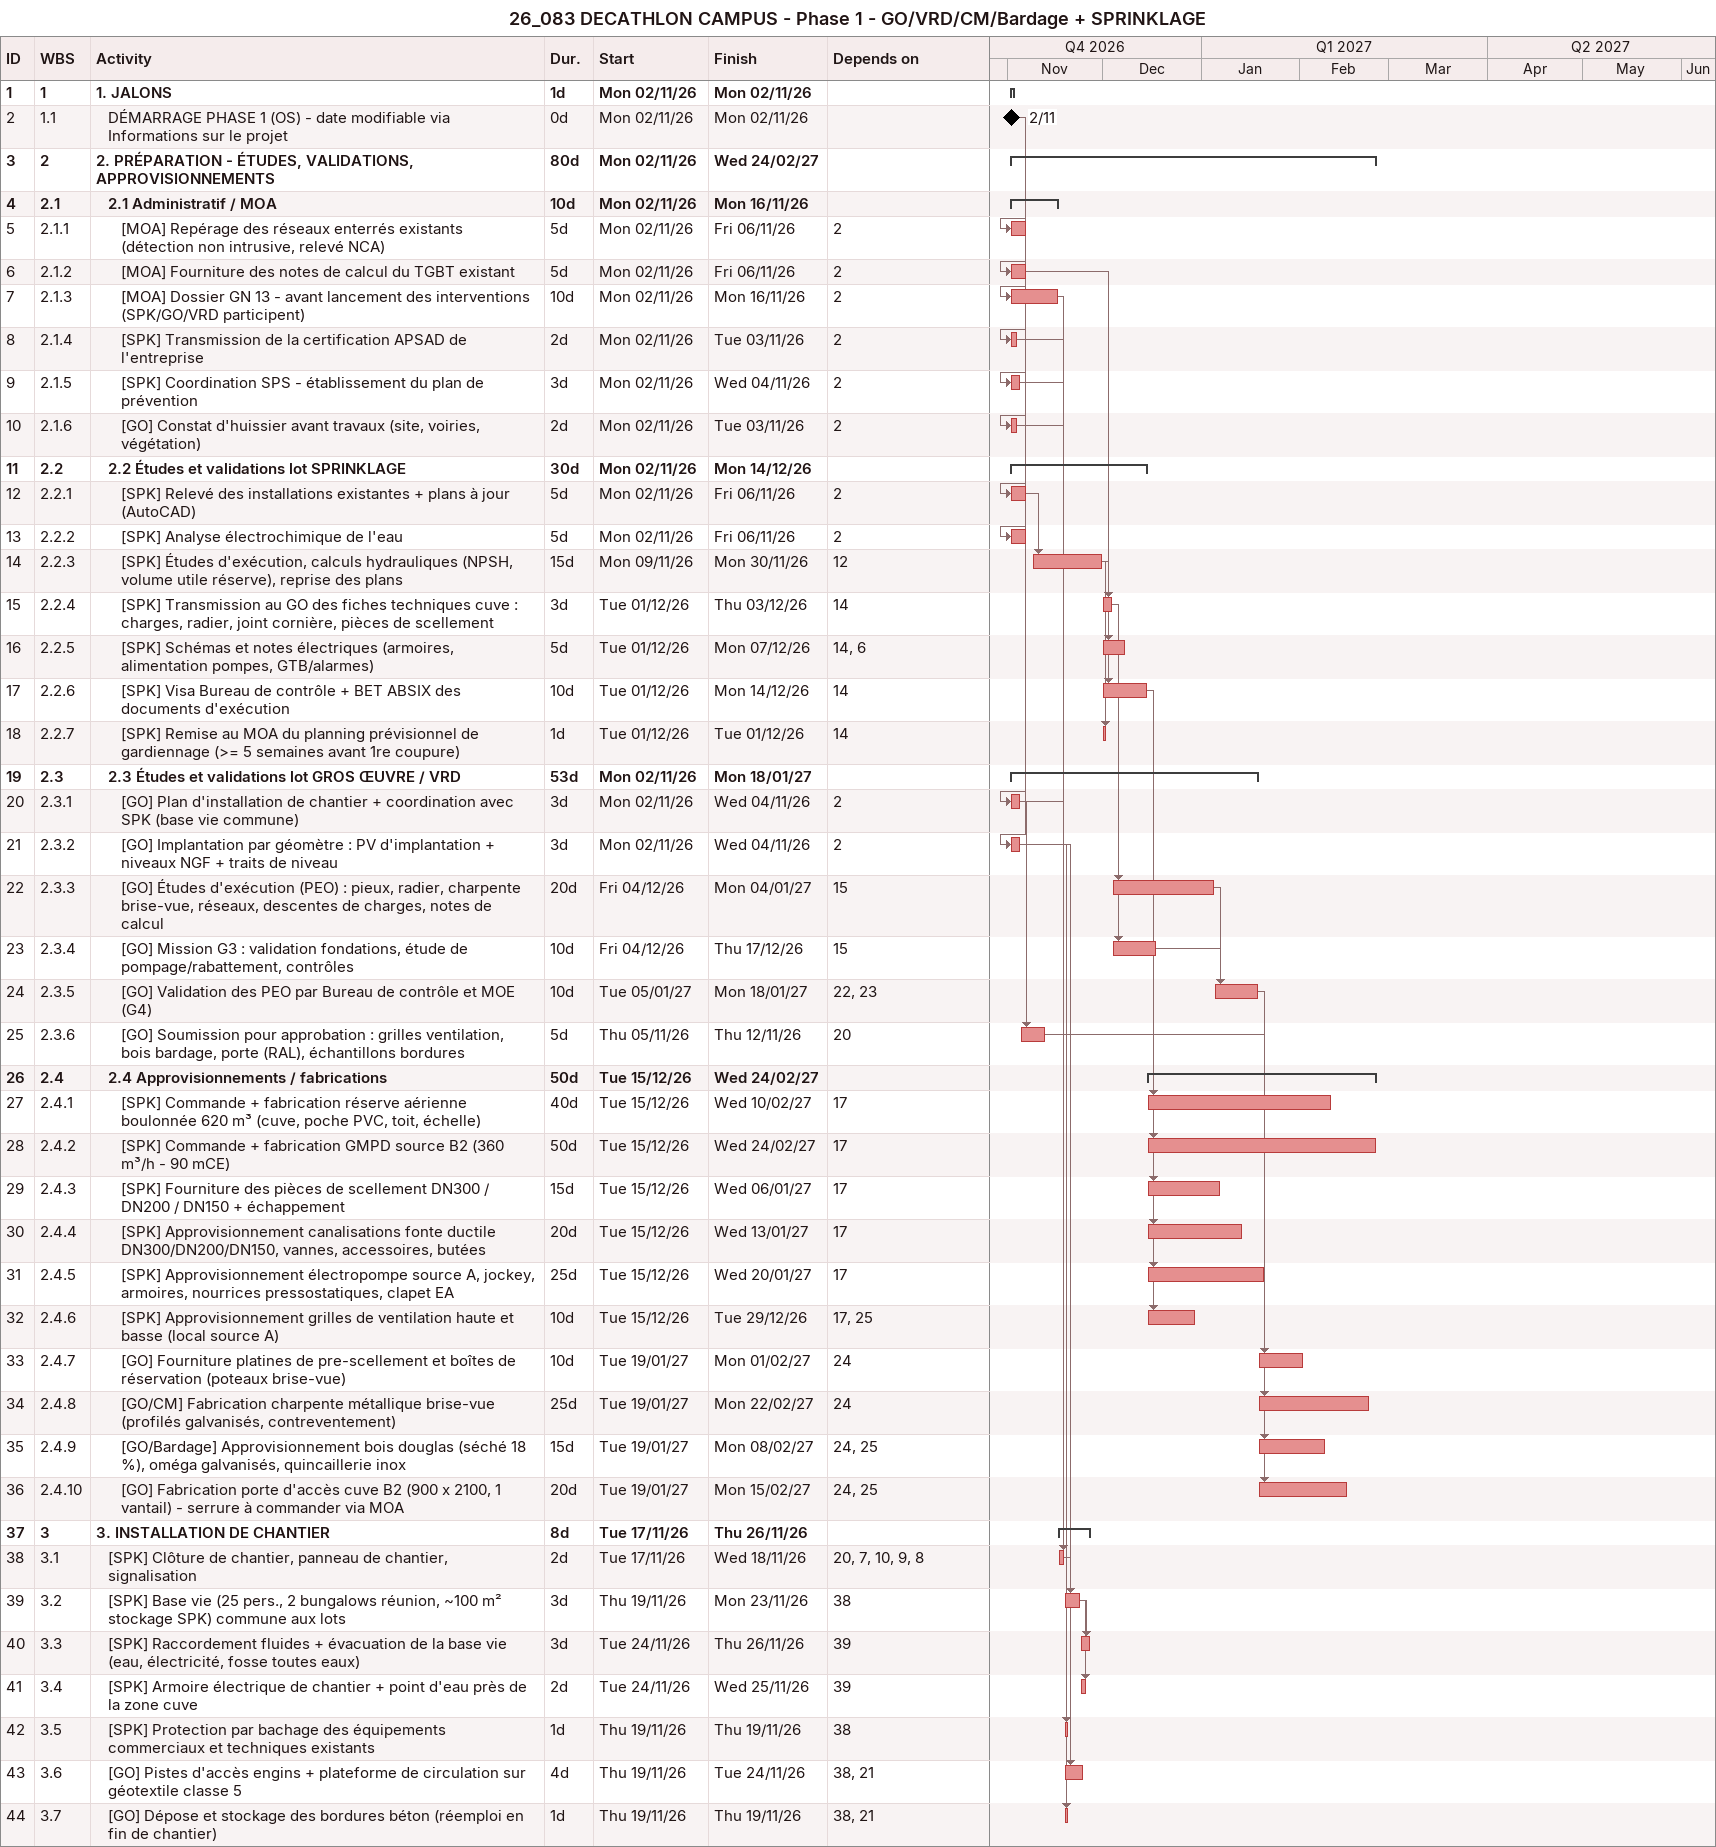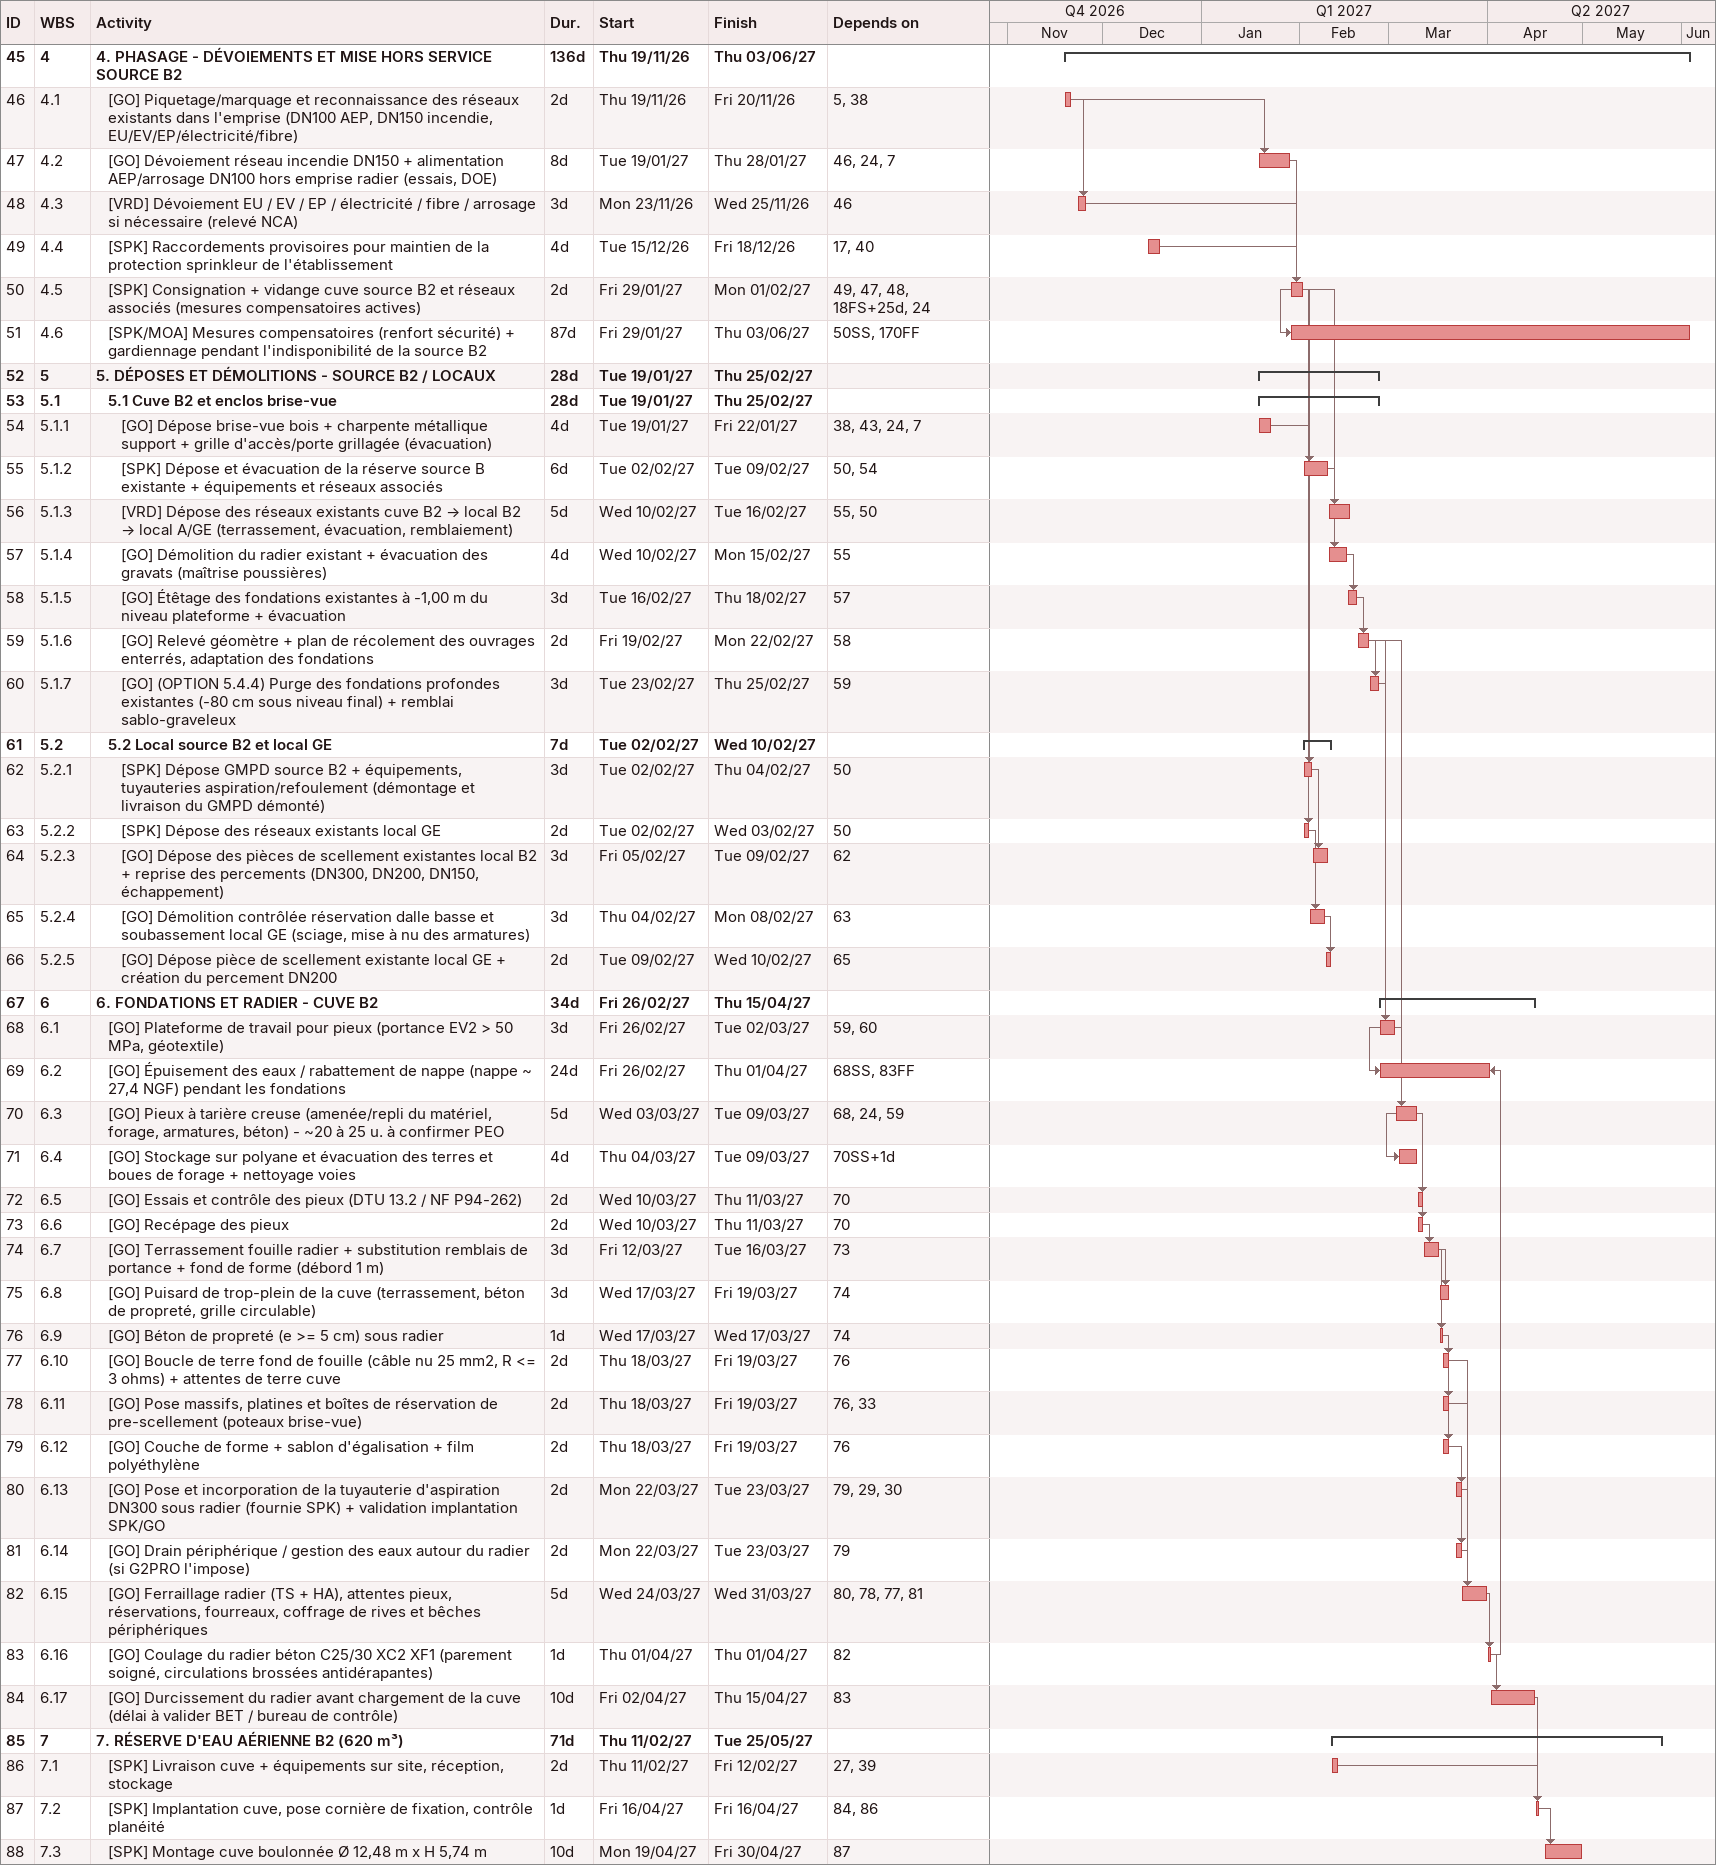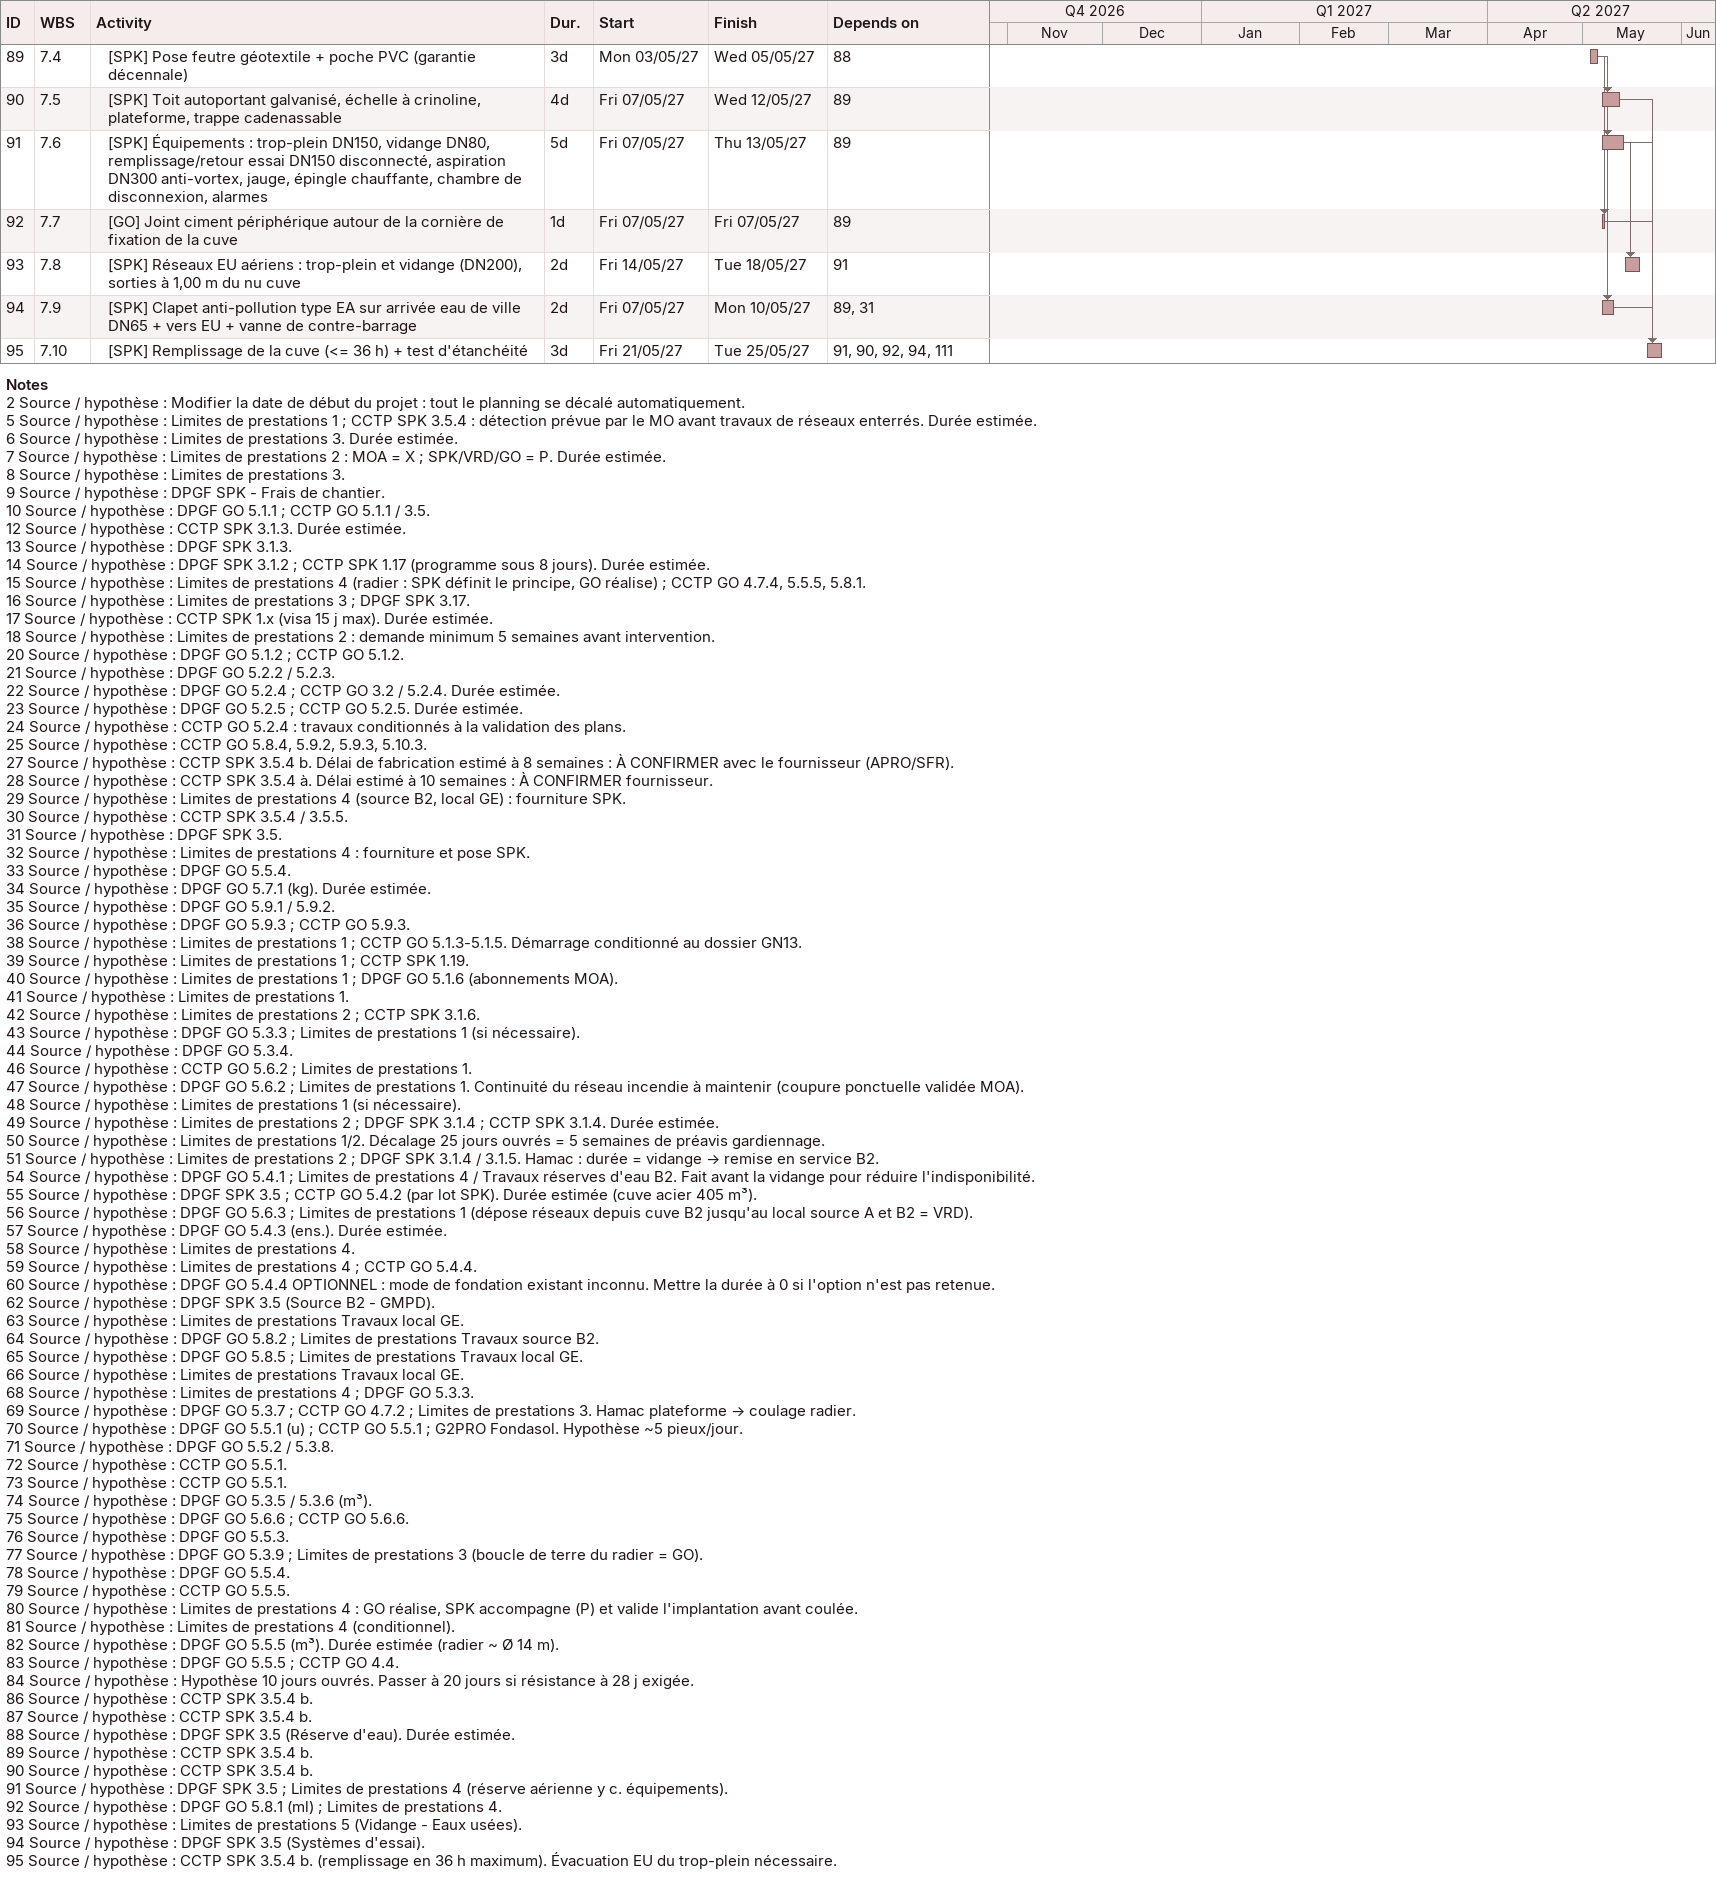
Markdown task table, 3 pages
26_083 DECATHLON CAMPUS - Phase 1 - GO/VRD/CM/Bardage + SPRINKLAGE

| ID | WBS | Task | Duration | Start | Finish | Predecessors |
|---|---|---|---|---|---|---|
| 1 | 1 | **1. JALONS** | 1d | 2026-11-02 | 2026-11-02 |  |
| 2 | 1.1 | DÉMARRAGE PHASE 1 (OS) - date modifiable via Informations sur le projet | 0d | 2026-11-02 | 2026-11-02 |  |
| 3 | 2 | **2. PRÉPARATION - ÉTUDES, VALIDATIONS, APPROVISIONNEMENTS** | 80d | 2026-11-02 | 2027-02-24 |  |
| 4 | 2.1 | **2.1 Administratif / MOA** | 10d | 2026-11-02 | 2026-11-16 |  |
| 5 | 2.1.1 | [MOA] Repérage des réseaux enterrés existants (détection non intrusive, relevé NCA) | 5d | 2026-11-02 | 2026-11-06 | 2 |
| 6 | 2.1.2 | [MOA] Fourniture des notes de calcul du TGBT existant | 5d | 2026-11-02 | 2026-11-06 | 2 |
| 7 | 2.1.3 | [MOA] Dossier GN 13 - avant lancement des interventions (SPK/GO/VRD participent) | 10d | 2026-11-02 | 2026-11-16 | 2 |
| 8 | 2.1.4 | [SPK] Transmission de la certification APSAD de l'entreprise | 2d | 2026-11-02 | 2026-11-03 | 2 |
| 9 | 2.1.5 | [SPK] Coordination SPS - établissement du plan de prévention | 3d | 2026-11-02 | 2026-11-04 | 2 |
| 10 | 2.1.6 | [GO] Constat d'huissier avant travaux (site, voiries, végétation) | 2d | 2026-11-02 | 2026-11-03 | 2 |
| 11 | 2.2 | **2.2 Études et validations lot SPRINKLAGE** | 30d | 2026-11-02 | 2026-12-14 |  |
| 12 | 2.2.1 | [SPK] Relevé des installations existantes + plans à jour (AutoCAD) | 5d | 2026-11-02 | 2026-11-06 | 2 |
| 13 | 2.2.2 | [SPK] Analyse électrochimique de l'eau | 5d | 2026-11-02 | 2026-11-06 | 2 |
| 14 | 2.2.3 | [SPK] Études d'exécution, calculs hydrauliques (NPSH, volume utile réserve), reprise des plans | 15d | 2026-11-09 | 2026-11-30 | 12 |
| 15 | 2.2.4 | [SPK] Transmission au GO des fiches techniques cuve : charges, radier, joint cornière, pièces de scellement | 3d | 2026-12-01 | 2026-12-03 | 14 |
| 16 | 2.2.5 | [SPK] Schémas et notes électriques (armoires, alimentation pompes, GTB/alarmes) | 5d | 2026-12-01 | 2026-12-07 | 14, 6 |
| 17 | 2.2.6 | [SPK] Visa Bureau de contrôle + BET ABSIX des documents d'exécution | 10d | 2026-12-01 | 2026-12-14 | 14 |
| 18 | 2.2.7 | [SPK] Remise au MOA du planning prévisionnel de gardiennage (>= 5 semaines avant 1re coupure) | 1d | 2026-12-01 | 2026-12-01 | 14 |
| 19 | 2.3 | **2.3 Études et validations lot GROS ŒUVRE / VRD** | 53d | 2026-11-02 | 2027-01-18 |  |
| 20 | 2.3.1 | [GO] Plan d'installation de chantier + coordination avec SPK (base vie commune) | 3d | 2026-11-02 | 2026-11-04 | 2 |
| 21 | 2.3.2 | [GO] Implantation par géomètre : PV d'implantation + niveaux NGF + traits de niveau | 3d | 2026-11-02 | 2026-11-04 | 2 |
| 22 | 2.3.3 | [GO] Études d'exécution (PEO) : pieux, radier, charpente brise-vue, réseaux, descentes de charges, notes de calcul | 20d | 2026-12-04 | 2027-01-04 | 15 |
| 23 | 2.3.4 | [GO] Mission G3 : validation fondations, étude de pompage/rabattement, contrôles | 10d | 2026-12-04 | 2026-12-17 | 15 |
| 24 | 2.3.5 | [GO] Validation des PEO par Bureau de contrôle et MOE (G4) | 10d | 2027-01-05 | 2027-01-18 | 22, 23 |
| 25 | 2.3.6 | [GO] Soumission pour approbation : grilles ventilation, bois bardage, porte (RAL), échantillons bordures | 5d | 2026-11-05 | 2026-11-12 | 20 |
| 26 | 2.4 | **2.4 Approvisionnements / fabrications** | 50d | 2026-12-15 | 2027-02-24 |  |
| 27 | 2.4.1 | [SPK] Commande + fabrication réserve aérienne boulonnée 620 m³ (cuve, poche PVC, toit, échelle) | 40d | 2026-12-15 | 2027-02-10 | 17 |
| 28 | 2.4.2 | [SPK] Commande + fabrication GMPD source B2 (360 m³/h - 90 mCE) | 50d | 2026-12-15 | 2027-02-24 | 17 |
| 29 | 2.4.3 | [SPK] Fourniture des pièces de scellement DN300 / DN200 / DN150 + échappement | 15d | 2026-12-15 | 2027-01-06 | 17 |
| 30 | 2.4.4 | [SPK] Approvisionnement canalisations fonte ductile DN300/DN200/DN150, vannes, accessoires, butées | 20d | 2026-12-15 | 2027-01-13 | 17 |
| 31 | 2.4.5 | [SPK] Approvisionnement électropompe source A, jockey, armoires, nourrices pressostatiques, clapet EA | 25d | 2026-12-15 | 2027-01-20 | 17 |
| 32 | 2.4.6 | [SPK] Approvisionnement grilles de ventilation haute et basse (local source A) | 10d | 2026-12-15 | 2026-12-29 | 17, 25 |
| 33 | 2.4.7 | [GO] Fourniture platines de pre-scellement et boîtes de réservation (poteaux brise-vue) | 10d | 2027-01-19 | 2027-02-01 | 24 |
| 34 | 2.4.8 | [GO/CM] Fabrication charpente métallique brise-vue (profilés galvanisés, contreventement) | 25d | 2027-01-19 | 2027-02-22 | 24 |
| 35 | 2.4.9 | [GO/Bardage] Approvisionnement bois douglas (séché 18 %), oméga galvanisés, quincaillerie inox | 15d | 2027-01-19 | 2027-02-08 | 24, 25 |
| 36 | 2.4.10 | [GO] Fabrication porte d'accès cuve B2 (900 x 2100, 1 vantail) - serrure à commander via MOA | 20d | 2027-01-19 | 2027-02-15 | 24, 25 |
| 37 | 3 | **3. INSTALLATION DE CHANTIER** | 8d | 2026-11-17 | 2026-11-26 |  |
| 38 | 3.1 | [SPK] Clôture de chantier, panneau de chantier, signalisation | 2d | 2026-11-17 | 2026-11-18 | 20, 7, 10, 9, 8 |
| 39 | 3.2 | [SPK] Base vie (25 pers., 2 bungalows réunion, ~100 m² stockage SPK) commune aux lots | 3d | 2026-11-19 | 2026-11-23 | 38 |
| 40 | 3.3 | [SPK] Raccordement fluides + évacuation de la base vie (eau, électricité, fosse toutes eaux) | 3d | 2026-11-24 | 2026-11-26 | 39 |
| 41 | 3.4 | [SPK] Armoire électrique de chantier + point d'eau près de la zone cuve | 2d | 2026-11-24 | 2026-11-25 | 39 |
| 42 | 3.5 | [SPK] Protection par bachage des équipements commerciaux et techniques existants | 1d | 2026-11-19 | 2026-11-19 | 38 |
| 43 | 3.6 | [GO] Pistes d'accès engins + plateforme de circulation sur géotextile classe 5 | 4d | 2026-11-19 | 2026-11-24 | 38, 21 |
| 44 | 3.7 | [GO] Dépose et stockage des bordures béton (réemploi en fin de chantier) | 1d | 2026-11-19 | 2026-11-19 | 38, 21 |
| 45 | 4 | **4. PHASAGE - DÉVOIEMENTS ET MISE HORS SERVICE SOURCE B2** | 136d | 2026-11-19 | 2027-06-03 |  |
| 46 | 4.1 | [GO] Piquetage/marquage et reconnaissance des réseaux existants dans l'emprise (DN100 AEP, DN150 incendie, EU/EV/EP/électricité/fibre) | 2d | 2026-11-19 | 2026-11-20 | 5, 38 |
| 47 | 4.2 | [GO] Dévoiement réseau incendie DN150 + alimentation AEP/arrosage DN100 hors emprise radier (essais, DOE) | 8d | 2027-01-19 | 2027-01-28 | 46, 24, 7 |
| 48 | 4.3 | [VRD] Dévoiement EU / EV / EP / électricité / fibre / arrosage si nécessaire (relevé NCA) | 3d | 2026-11-23 | 2026-11-25 | 46 |
| 49 | 4.4 | [SPK] Raccordements provisoires pour maintien de la protection sprinkleur de l'établissement | 4d | 2026-12-15 | 2026-12-18 | 17, 40 |
| 50 | 4.5 | [SPK] Consignation + vidange cuve source B2 et réseaux associés (mesures compensatoires actives) | 2d | 2027-01-29 | 2027-02-01 | 49, 47, 48, 18FS+25d, 24 |
| 51 | 4.6 | [SPK/MOA] Mesures compensatoires (renfort sécurité) + gardiennage pendant l'indisponibilité de la source B2 | 87d | 2027-01-29 | 2027-06-03 | 50SS, 170FF |
| 52 | 5 | **5. DÉPOSES ET DÉMOLITIONS - SOURCE B2 / LOCAUX** | 28d | 2027-01-19 | 2027-02-25 |  |
| 53 | 5.1 | **5.1 Cuve B2 et enclos brise-vue** | 28d | 2027-01-19 | 2027-02-25 |  |
| 54 | 5.1.1 | [GO] Dépose brise-vue bois + charpente métallique support + grille d'accès/porte grillagée (évacuation) | 4d | 2027-01-19 | 2027-01-22 | 38, 43, 24, 7 |
| 55 | 5.1.2 | [SPK] Dépose et évacuation de la réserve source B existante + équipements et réseaux associés | 6d | 2027-02-02 | 2027-02-09 | 50, 54 |
| 56 | 5.1.3 | [VRD] Dépose des réseaux existants cuve B2 → local B2 → local A/GE (terrassement, évacuation, remblaiement) | 5d | 2027-02-10 | 2027-02-16 | 55, 50 |
| 57 | 5.1.4 | [GO] Démolition du radier existant + évacuation des gravats (maîtrise poussières) | 4d | 2027-02-10 | 2027-02-15 | 55 |
| 58 | 5.1.5 | [GO] Étêtage des fondations existantes à -1,00 m du niveau plateforme + évacuation | 3d | 2027-02-16 | 2027-02-18 | 57 |
| 59 | 5.1.6 | [GO] Relevé géomètre + plan de récolement des ouvrages enterrés, adaptation des fondations | 2d | 2027-02-19 | 2027-02-22 | 58 |
| 60 | 5.1.7 | [GO] (OPTION 5.4.4) Purge des fondations profondes existantes (-80 cm sous niveau final) + remblai sablo-graveleux | 3d | 2027-02-23 | 2027-02-25 | 59 |
| 61 | 5.2 | **5.2 Local source B2 et local GE** | 7d | 2027-02-02 | 2027-02-10 |  |
| 62 | 5.2.1 | [SPK] Dépose GMPD source B2 + équipements, tuyauteries aspiration/refoulement (démontage et livraison du GMPD démonté) | 3d | 2027-02-02 | 2027-02-04 | 50 |
| 63 | 5.2.2 | [SPK] Dépose des réseaux existants local GE | 2d | 2027-02-02 | 2027-02-03 | 50 |
| 64 | 5.2.3 | [GO] Dépose des pièces de scellement existantes local B2 + reprise des percements (DN300, DN200, DN150, échappement) | 3d | 2027-02-05 | 2027-02-09 | 62 |
| 65 | 5.2.4 | [GO] Démolition contrôlée réservation dalle basse et soubassement local GE (sciage, mise à nu des armatures) | 3d | 2027-02-04 | 2027-02-08 | 63 |
| 66 | 5.2.5 | [GO] Dépose pièce de scellement existante local GE + création du percement DN200 | 2d | 2027-02-09 | 2027-02-10 | 65 |
| 67 | 6 | **6. FONDATIONS ET RADIER - CUVE B2** | 34d | 2027-02-26 | 2027-04-15 |  |
| 68 | 6.1 | [GO] Plateforme de travail pour pieux (portance EV2 > 50 MPa, géotextile) | 3d | 2027-02-26 | 2027-03-02 | 59, 60 |
| 69 | 6.2 | [GO] Épuisement des eaux / rabattement de nappe (nappe ~ 27,4 NGF) pendant les fondations | 24d | 2027-02-26 | 2027-04-01 | 68SS, 83FF |
| 70 | 6.3 | [GO] Pieux à tarière creuse (amenée/repli du matériel, forage, armatures, béton) - ~20 à 25 u. à confirmer PEO | 5d | 2027-03-03 | 2027-03-09 | 68, 24, 59 |
| 71 | 6.4 | [GO] Stockage sur polyane et évacuation des terres et boues de forage + nettoyage voies | 4d | 2027-03-04 | 2027-03-09 | 70SS+1d |
| 72 | 6.5 | [GO] Essais et contrôle des pieux (DTU 13.2 / NF P94-262) | 2d | 2027-03-10 | 2027-03-11 | 70 |
| 73 | 6.6 | [GO] Recépage des pieux | 2d | 2027-03-10 | 2027-03-11 | 70 |
| 74 | 6.7 | [GO] Terrassement fouille radier + substitution remblais de portance + fond de forme (débord 1 m) | 3d | 2027-03-12 | 2027-03-16 | 73 |
| 75 | 6.8 | [GO] Puisard de trop-plein de la cuve (terrassement, béton de propreté, grille circulable) | 3d | 2027-03-17 | 2027-03-19 | 74 |
| 76 | 6.9 | [GO] Béton de propreté (e >= 5 cm) sous radier | 1d | 2027-03-17 | 2027-03-17 | 74 |
| 77 | 6.10 | [GO] Boucle de terre fond de fouille (câble nu 25 mm2, R <= 3 ohms) + attentes de terre cuve | 2d | 2027-03-18 | 2027-03-19 | 76 |
| 78 | 6.11 | [GO] Pose massifs, platines et boîtes de réservation de pre-scellement (poteaux brise-vue) | 2d | 2027-03-18 | 2027-03-19 | 76, 33 |
| 79 | 6.12 | [GO] Couche de forme + sablon d'égalisation + film polyéthylène | 2d | 2027-03-18 | 2027-03-19 | 76 |
| 80 | 6.13 | [GO] Pose et incorporation de la tuyauterie d'aspiration DN300 sous radier (fournie SPK) + validation implantation SPK/GO | 2d | 2027-03-22 | 2027-03-23 | 79, 29, 30 |
| 81 | 6.14 | [GO] Drain périphérique / gestion des eaux autour du radier (si G2PRO l'impose) | 2d | 2027-03-22 | 2027-03-23 | 79 |
| 82 | 6.15 | [GO] Ferraillage radier (TS + HA), attentes pieux, réservations, fourreaux, coffrage de rives et bêches périphériques | 5d | 2027-03-24 | 2027-03-31 | 80, 78, 77, 81 |
| 83 | 6.16 | [GO] Coulage du radier béton C25/30 XC2 XF1 (parement soigné, circulations brossées antidérapantes) | 1d | 2027-04-01 | 2027-04-01 | 82 |
| 84 | 6.17 | [GO] Durcissement du radier avant chargement de la cuve (délai à valider BET / bureau de contrôle) | 10d | 2027-04-02 | 2027-04-15 | 83 |
| 85 | 7 | **7. RÉSERVE D'EAU AÉRIENNE B2 (620 m³)** | 71d | 2027-02-11 | 2027-05-25 |  |
| 86 | 7.1 | [SPK] Livraison cuve + équipements sur site, réception, stockage | 2d | 2027-02-11 | 2027-02-12 | 27, 39 |
| 87 | 7.2 | [SPK] Implantation cuve, pose cornière de fixation, contrôle planéité | 1d | 2027-04-16 | 2027-04-16 | 84, 86 |
| 88 | 7.3 | [SPK] Montage cuve boulonnée Ø 12,48 m x H 5,74 m | 10d | 2027-04-19 | 2027-04-30 | 87 |
| 89 | 7.4 | [SPK] Pose feutre géotextile + poche PVC (garantie décennale) | 3d | 2027-05-03 | 2027-05-05 | 88 |
| 90 | 7.5 | [SPK] Toit autoportant galvanisé, échelle à crinoline, plateforme, trappe cadenassable | 4d | 2027-05-07 | 2027-05-12 | 89 |
| 91 | 7.6 | [SPK] Équipements : trop-plein DN150, vidange DN80, remplissage/retour essai DN150 disconnecté, aspiration DN300 anti-vortex, jauge, épingle chauffante, chambre de disconnexion, alarmes | 5d | 2027-05-07 | 2027-05-13 | 89 |
| 92 | 7.7 | [GO] Joint ciment périphérique autour de la cornière de fixation de la cuve | 1d | 2027-05-07 | 2027-05-07 | 89 |
| 93 | 7.8 | [SPK] Réseaux EU aériens : trop-plein et vidange (DN200), sorties à 1,00 m du nu cuve | 2d | 2027-05-14 | 2027-05-18 | 91 |
| 94 | 7.9 | [SPK] Clapet anti-pollution type EA sur arrivée eau de ville DN65 + vers EU + vanne de contre-barrage | 2d | 2027-05-07 | 2027-05-10 | 89, 31 |
| 95 | 7.10 | [SPK] Remplissage de la cuve (<= 36 h) + test d'étanchéité | 3d | 2027-05-21 | 2027-05-25 | 91, 90, 92, 94, 111 |

Notes
- 2: Source / hypothèse : Modifier la date de début du projet : tout le planning se décalé automatiquement.
- 5: Source / hypothèse : Limites de prestations 1 ; CCTP SPK 3.5.4 : détection prévue par le MO avant travaux de réseaux enterrés. Durée estimée.
- 6: Source / hypothèse : Limites de prestations 3. Durée estimée.
- 7: Source / hypothèse : Limites de prestations 2 : MOA = X ; SPK/VRD/GO = P. Durée estimée.
- 8: Source / hypothèse : Limites de prestations 3.
- 9: Source / hypothèse : DPGF SPK - Frais de chantier.
- 10: Source / hypothèse : DPGF GO 5.1.1 ; CCTP GO 5.1.1 / 3.5.
- 12: Source / hypothèse : CCTP SPK 3.1.3. Durée estimée.
- 13: Source / hypothèse : DPGF SPK 3.1.3.
- 14: Source / hypothèse : DPGF SPK 3.1.2 ; CCTP SPK 1.17 (programme sous 8 jours). Durée estimée.
- 15: Source / hypothèse : Limites de prestations 4 (radier : SPK définit le principe, GO réalise) ; CCTP GO 4.7.4, 5.5.5, 5.8.1.
- 16: Source / hypothèse : Limites de prestations 3 ; DPGF SPK 3.17.
- 17: Source / hypothèse : CCTP SPK 1.x (visa 15 j max). Durée estimée.
- 18: Source / hypothèse : Limites de prestations 2 : demande minimum 5 semaines avant intervention.
- 20: Source / hypothèse : DPGF GO 5.1.2 ; CCTP GO 5.1.2.
- 21: Source / hypothèse : DPGF GO 5.2.2 / 5.2.3.
- 22: Source / hypothèse : DPGF GO 5.2.4 ; CCTP GO 3.2 / 5.2.4. Durée estimée.
- 23: Source / hypothèse : DPGF GO 5.2.5 ; CCTP GO 5.2.5. Durée estimée.
- 24: Source / hypothèse : CCTP GO 5.2.4 : travaux conditionnés à la validation des plans.
- 25: Source / hypothèse : CCTP GO 5.8.4, 5.9.2, 5.9.3, 5.10.3.
- 27: Source / hypothèse : CCTP SPK 3.5.4 b. Délai de fabrication estimé à 8 semaines : À CONFIRMER avec le fournisseur (APRO/SFR).
- 28: Source / hypothèse : CCTP SPK 3.5.4 à. Délai estimé à 10 semaines : À CONFIRMER fournisseur.
- 29: Source / hypothèse : Limites de prestations 4 (source B2, local GE) : fourniture SPK.
- 30: Source / hypothèse : CCTP SPK 3.5.4 / 3.5.5.
- 31: Source / hypothèse : DPGF SPK 3.5.
- 32: Source / hypothèse : Limites de prestations 4 : fourniture et pose SPK.
- 33: Source / hypothèse : DPGF GO 5.5.4.
- 34: Source / hypothèse : DPGF GO 5.7.1 (kg). Durée estimée.
- 35: Source / hypothèse : DPGF GO 5.9.1 / 5.9.2.
- 36: Source / hypothèse : DPGF GO 5.9.3 ; CCTP GO 5.9.3.
- 38: Source / hypothèse : Limites de prestations 1 ; CCTP GO 5.1.3-5.1.5. Démarrage conditionné au dossier GN13.
- 39: Source / hypothèse : Limites de prestations 1 ; CCTP SPK 1.19.
- 40: Source / hypothèse : Limites de prestations 1 ; DPGF GO 5.1.6 (abonnements MOA).
- 41: Source / hypothèse : Limites de prestations 1.
- 42: Source / hypothèse : Limites de prestations 2 ; CCTP SPK 3.1.6.
- 43: Source / hypothèse : DPGF GO 5.3.3 ; Limites de prestations 1 (si nécessaire).
- 44: Source / hypothèse : DPGF GO 5.3.4.
- 46: Source / hypothèse : CCTP GO 5.6.2 ; Limites de prestations 1.
- 47: Source / hypothèse : DPGF GO 5.6.2 ; Limites de prestations 1. Continuité du réseau incendie à maintenir (coupure ponctuelle validée MOA).
- 48: Source / hypothèse : Limites de prestations 1 (si nécessaire).
- 49: Source / hypothèse : Limites de prestations 2 ; DPGF SPK 3.1.4 ; CCTP SPK 3.1.4. Durée estimée.
- 50: Source / hypothèse : Limites de prestations 1/2. Décalage 25 jours ouvrés = 5 semaines de préavis gardiennage.
- 51: Source / hypothèse : Limites de prestations 2 ; DPGF SPK 3.1.4 / 3.1.5. Hamac : durée = vidange → remise en service B2.
- 54: Source / hypothèse : DPGF GO 5.4.1 ; Limites de prestations 4 / Travaux réserves d'eau B2. Fait avant la vidange pour réduire l'indisponibilité.
- 55: Source / hypothèse : DPGF SPK 3.5 ; CCTP GO 5.4.2 (par lot SPK). Durée estimée (cuve acier 405 m³).
- 56: Source / hypothèse : DPGF GO 5.6.3 ; Limites de prestations 1 (dépose réseaux depuis cuve B2 jusqu'au local source A et B2 = VRD).
- 57: Source / hypothèse : DPGF GO 5.4.3 (ens.). Durée estimée.
- 58: Source / hypothèse : Limites de prestations 4.
- 59: Source / hypothèse : Limites de prestations 4 ; CCTP GO 5.4.4.
- 60: Source / hypothèse : DPGF GO 5.4.4 OPTIONNEL : mode de fondation existant inconnu. Mettre la durée à 0 si l'option n'est pas retenue.
- 62: Source / hypothèse : DPGF SPK 3.5 (Source B2 - GMPD).
- 63: Source / hypothèse : Limites de prestations Travaux local GE.
- 64: Source / hypothèse : DPGF GO 5.8.2 ; Limites de prestations Travaux source B2.
- 65: Source / hypothèse : DPGF GO 5.8.5 ; Limites de prestations Travaux local GE.
- 66: Source / hypothèse : Limites de prestations Travaux local GE.
- 68: Source / hypothèse : Limites de prestations 4 ; DPGF GO 5.3.3.
- 69: Source / hypothèse : DPGF GO 5.3.7 ; CCTP GO 4.7.2 ; Limites de prestations 3. Hamac plateforme → coulage radier.
- 70: Source / hypothèse : DPGF GO 5.5.1 (u) ; CCTP GO 5.5.1 ; G2PRO Fondasol. Hypothèse ~5 pieux/jour.
- 71: Source / hypothèse : DPGF GO 5.5.2 / 5.3.8.
- 72: Source / hypothèse : CCTP GO 5.5.1.
- 73: Source / hypothèse : CCTP GO 5.5.1.
- 74: Source / hypothèse : DPGF GO 5.3.5 / 5.3.6 (m³).
- 75: Source / hypothèse : DPGF GO 5.6.6 ; CCTP GO 5.6.6.
- 76: Source / hypothèse : DPGF GO 5.5.3.
- 77: Source / hypothèse : DPGF GO 5.3.9 ; Limites de prestations 3 (boucle de terre du radier = GO).
- 78: Source / hypothèse : DPGF GO 5.5.4.
- 79: Source / hypothèse : CCTP GO 5.5.5.
- 80: Source / hypothèse : Limites de prestations 4 : GO réalise, SPK accompagne (P) et valide l'implantation avant coulée.
- 81: Source / hypothèse : Limites de prestations 4 (conditionnel).
- 82: Source / hypothèse : DPGF GO 5.5.5 (m³). Durée estimée (radier ~ Ø 14 m).
- 83: Source / hypothèse : DPGF GO 5.5.5 ; CCTP GO 4.4.
- 84: Source / hypothèse : Hypothèse 10 jours ouvrés. Passer à 20 jours si résistance à 28 j exigée.
- 86: Source / hypothèse : CCTP SPK 3.5.4 b.
- 87: Source / hypothèse : CCTP SPK 3.5.4 b.
- 88: Source / hypothèse : DPGF SPK 3.5 (Réserve d'eau). Durée estimée.
- 89: Source / hypothèse : CCTP SPK 3.5.4 b.
- 90: Source / hypothèse : CCTP SPK 3.5.4 b.
- 91: Source / hypothèse : DPGF SPK 3.5 ; Limites de prestations 4 (réserve aérienne y c. équipements).
- 92: Source / hypothèse : DPGF GO 5.8.1 (ml) ; Limites de prestations 4.
- 93: Source / hypothèse : Limites de prestations 5 (Vidange - Eaux usées).
- 94: Source / hypothèse : DPGF SPK 3.5 (Systèmes d'essai).
- 95: Source / hypothèse : CCTP SPK 3.5.4 b. (remplissage en 36 h maximum). Évacuation EU du trop-plein nécessaire.
